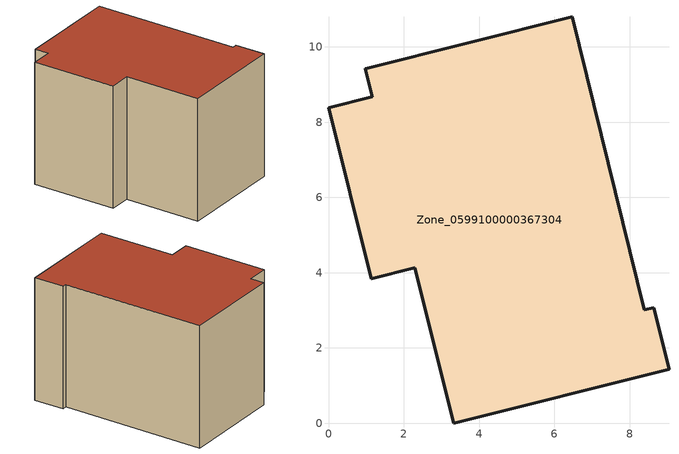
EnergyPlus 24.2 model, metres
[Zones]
Zone_0599100000367304
 floor ground (C_G): 6.48,10.8 8.39,3.01 8.64,3.07 9.05,1.43 3.33,0 2.3,4.13 1.14,3.84 0,8.39 1.16,8.68 0.98,9.42 z0
 wall outside (C_F): 0,8.39 1.14,3.84 2.3,4.13 3.33,0 9.05,1.43 8.64,3.07 8.39,3.01 6.48,10.8 0.98,9.42 1.16,8.68 0,8.39 z0:6.81
 roof outside (C_R): 6.48,10.8 0.98,9.42 1.16,8.68 0,8.39 1.14,3.84 2.3,4.13 3.33,0 9.05,1.43 8.64,3.07 8.39,3.01 z6.81
[BUILDING]
Pand.0599100000367304: North Axis=0; Terrain=City; Loads Convergence Tolerance Value=0.04; Temperature Convergence Tolerance Value=0.4; Solar Distribution=FullExterior; Maximum Number of Warmup Days=25; Minimum Number of Warmup Days=1
[Site:Location]
Rotterdam.The.Hague.AP_ZH_NLD Design_Conditions: Latitude=51.96; Longitude=4.45; Time Zone=1; Elevation=-4.5
[SITE:GROUNDTEMPERATURE:BUILDINGSURFACE]
18, 18, 18, 18, 18, 18, 18, 18, 18, 18, 18, 18
[MATERIAL] Thermal Absorptance=0.9; Solar Absorptance=0.7; Visible Absorptance=0.7
Name | Roughness | Thickness | Conductivity | Density | Specific Heat
G.TC.1992-2005 | MediumSmooth | 0.15 | 0.06 | 540 | 1210
F.TC.1992-2005 | Rough | 0.3 | 0.12 | 1920 | 840
R.TC.1992-2005 | MediumRough | 0.2 | 0.08 | 1500 | 1000
[CONSTRUCTION]
C_G: G.TC.1992-2005
C_F: F.TC.1992-2005
C_R: R.TC.1992-2005
[ZONE]
Zone_0599100000367304: Type=1; Multiplier=1; Ceiling Height=Autocalculate; Volume=Autocalculate; Floor Area=autocalculate; Part of Total Floor Area=Yes
[ZONEINFILTRATION:DESIGNFLOWRATE]
Infil_Zone_0599100000367304: Zone or ZoneList or Space or SpaceList=Zone_0599100000367304; Schedule=AlwaysOn; Design Flow Rate Calculation Method=Flow/Area; Flow Rate per Floor Area=0.0015; Constant Term Coefficient=1; Temperature Term Coefficient=0; Velocity Term Coefficient=0; Velocity Squared Term Coefficient=0
[HVACTEMPLATE:ZONE:IDEALLOADSAIRSYSTEM]
Zone_0599100000367304: Maximum Heating Supply Air Temperature=50; Minimum Cooling Supply Air Temperature=13; Maximum Heating Supply Air Humidity Ratio=0.0156; Minimum Cooling Supply Air Humidity Ratio=0.0077; Heating Limit=NoLimit; Cooling Limit=NoLimit; Dehumidification Control Type=ConstantSensibleHeatRatio; Cooling Sensible Heat Ratio=0.7; Dehumidification Setpoint=60; Humidification Control Type=None; Humidification Setpoint=30; Outdoor Air Method=None; Outdoor Air Flow Rate per Person=0.00944; Outdoor Air Flow Rate per Zone Floor Area=0; Outdoor Air Flow Rate per Zone=0; Demand Controlled Ventilation Type=None; Outdoor Air Economizer Type=NoEconomizer; Heat Recovery Type=None; Sensible Heat Recovery Effectiveness=0.7; Latent Heat Recovery Effectiveness=0.65
[ZONECONTROL:THERMOSTAT]
ThermostatControl_Zone_0599100000367304: Zone or ZoneList=Zone_0599100000367304; Control Type Schedule=DualSetpointControlType; Control 1=Thermostat_Zone_0599100000367304; Temperature Difference Between Cutout And Setpoint=0
[THERMOSTATSETPOINT:DUALSETPOINT]
Thermostat_Zone_0599100000367304: Heating Setpoint Temperature Schedule=HeatingSetpoint_Zone_0599100000367304; Cooling Setpoint Temperature Schedule=CoolingSetpoint_Zone_0599100000367304
[SCHEDULE:COMPACT]
HeatingSetpoint_Zone_0599100000367304: Through: 12/31, For: AllDays, Until: 24:00, 21
CoolingSetpoint_Zone_0599100000367304: Through: 12/31, For: AllDays, Until: 24:00, 24
DualSetpointControlType: Through: 12/31, For: AllDays, Until: 24:00, 4
AlwaysOn: Through: 12/31, For: AllDays, Until: 24:00, 1
